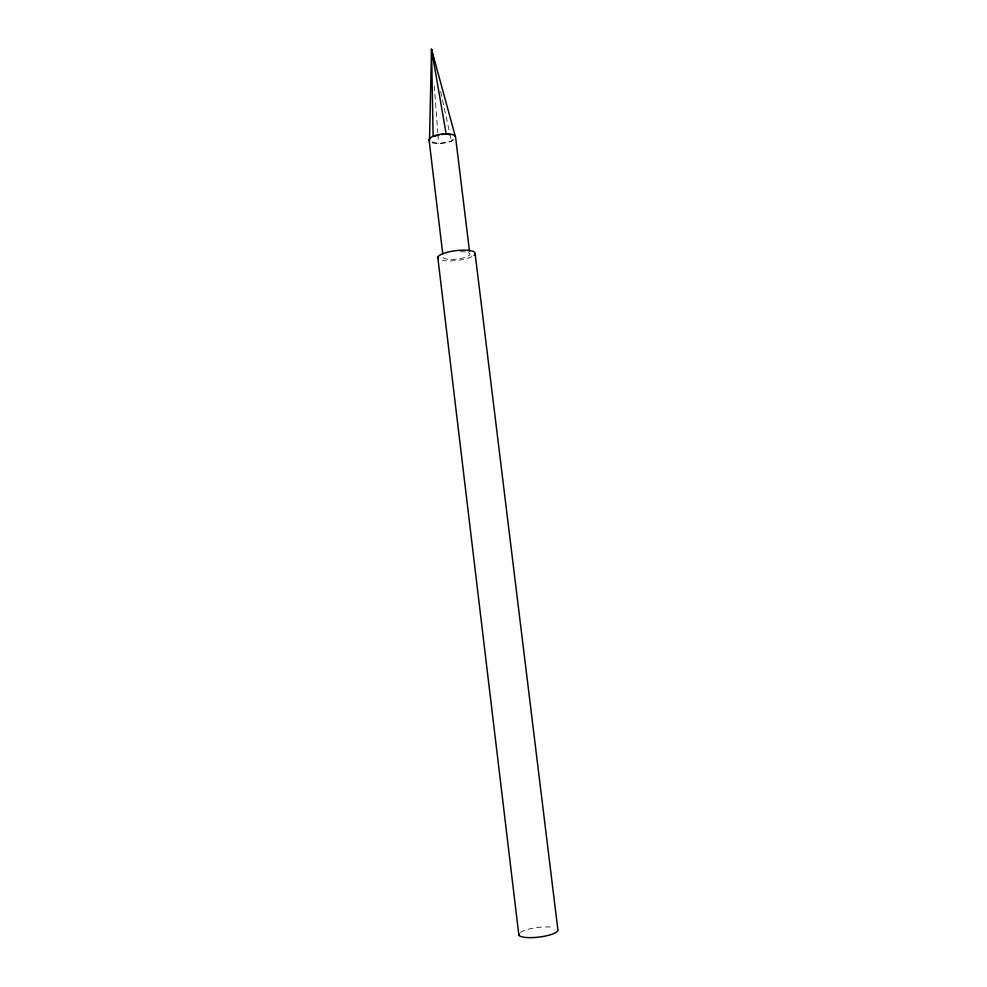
<?xml version="1.0" encoding="UTF-8"?>
<svg xmlns="http://www.w3.org/2000/svg" width="987" height="987" viewBox="0 0 987 987"><rect width="100%" height="100%" fill="white"/><g stroke="black" fill="none" stroke-linecap="round" stroke-linejoin="round"><path stroke-width="0.74" stroke-dasharray="4.93 3.7" d="M432.096 141.881L438.647 143.571L451.441 141.129L455.278 136.255M440.671 91.483L449.48 132.098M449.813 133.603L451.441 141.129M434.292 85.82L437.846 132.937M437.957 134.454L438.647 143.571M520.285 932.431A19.802 4.849 -6.9 0 1 553.806 927.509M471.872 256.657A18.864 4.923 -6.9 0 1 442.447 260.42M468.369 252.61A13.473 3.516 -6.9 0 1 456.031 259.174A13.473 3.516 -6.9 0 1 445.088 255.016M460.435 251.759A13.473 3.516 -6.9 0 1 466.345 252.08M453.625 139.957A13.362 4.651 -6.9 0 1 430.751 142.19"/><path stroke-width="1.48" d="M438.907 135.182L433.12 136.292L431.541 49.35L455.278 136.255A13.362 4.651 -6.9 0 1 455.612 137.427L469.491 251.204M441.794 134.627L446.124 133.788L450.047 134.849M455.278 136.255L454.057 135.231A13.362 4.651 -6.9 0 0 437.562 134.824A13.362 4.651 -6.9 0 0 429.481 141.19L431.541 49.35L434.144 61.391M446.124 133.788L431.541 49.35L431.998 55.432M475.154 253.881L557.828 929.347A19.802 4.849 -6.9 0 1 538.446 937.156A19.802 4.849 -6.9 0 1 518.915 933.813M429.074 140.031L442.756 253.967M437.784 257.36L518.854 935.084M438.142 258.619A18.864 4.923 -6.9 0 1 457.857 250.451A18.864 4.923 -6.9 0 1 474.105 255.263"/></g></svg>
